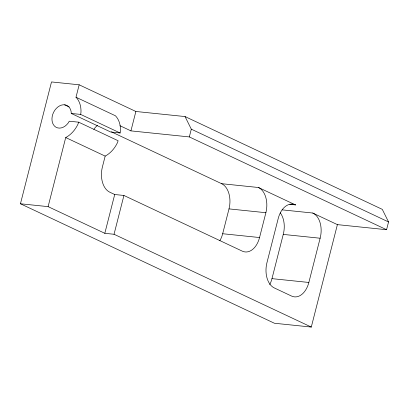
<?xml version="1.0" encoding="UTF-8"?>
<svg xmlns="http://www.w3.org/2000/svg" width="409" height="409" viewBox="0 0 409 409"><rect width="100%" height="100%" fill="white"/><g stroke="black" fill="none" stroke-linecap="round" stroke-linejoin="round"><path stroke-width="0.61" d="M75.997 97.23L115.445 115.788A24.371 18.078 -64.8 0 1 120.435 130.814L120.113 132.981L80.66 114.423L80.982 112.255A24.371 18.078 -64.8 0 0 75.997 97.23L79.162 84.801L51.503 81.938L20.45 203.774L274.413 323.248L311.29 327.062L337.399 224.628L312.747 213.028L282.118 209.858M311.29 327.062L114.039 234.27L104.816 233.314L48.109 206.637L65.716 137.552A24.371 18.078 -64.8 0 0 77.909 124.305L78.681 122.184L118.135 140.742L117.363 142.864A24.371 18.078 -64.8 0 1 105.169 156.115L102.393 166.995A20.312 13.185 -84.1 0 0 109.776 192.194L114.709 194.51L123.927 195.466L242.281 251.146A20.312 13.185 -84.1 0 0 259.551 237.542L265.886 212.711A20.312 13.185 -84.1 0 0 258.498 187.511L221.622 183.692L111.401 131.841M104.816 233.314L114.709 194.51M135.875 111.478L185.047 116.565L382.297 209.362L388.55 221.959L386.571 229.72L189.321 136.923L130.931 130.88L135.875 111.478L79.162 84.801M114.039 234.27L123.927 195.466M189.321 136.923L191.3 129.162L185.047 116.565M219.843 240.707A20.312 13.185 -84.1 0 0 222.675 233.728L229.004 208.892A20.312 13.185 -84.1 0 0 221.622 183.692M269.73 284.572A20.312 13.185 -84.1 0 0 271.975 278.647L283.248 234.413A19.975 12.965 -84.1 0 0 280.262 212.833M258.498 187.511L295.487 204.909A20.312 13.185 -84.1 0 0 278.212 218.508L266.939 262.742A20.312 13.185 -84.1 0 0 274.321 287.946L291.581 296.065A20.312 13.185 -84.1 0 0 308.851 282.461L320.129 238.227A19.975 12.965 -84.1 0 0 312.747 213.028M78.681 122.184L69.269 121.212L68.139 123.083A12.188 9.039 -64.8 0 1 53.436 124.74A12.188 9.039 -64.8 0 1 57.981 106.907A12.188 9.039 -64.8 0 1 71.105 111.442L71.248 113.451L80.66 114.423M120.113 132.981L110.696 132.01L71.248 113.451M289.858 204.326L295.487 204.909M229.004 208.892L265.886 212.711M337.399 224.628L386.571 229.72M20.45 203.774L48.109 206.637M283.248 234.413L320.129 238.227M222.675 233.728L259.551 237.542M271.975 278.647L308.851 282.461M191.3 129.162L388.55 221.959M119.995 125.737L130.931 130.88M64.602 104.796L69.177 106.948M65.716 137.552L105.169 156.115M93.871 129.387A12.188 9.039 -64.8 0 1 97.587 125.353"/></g></svg>
